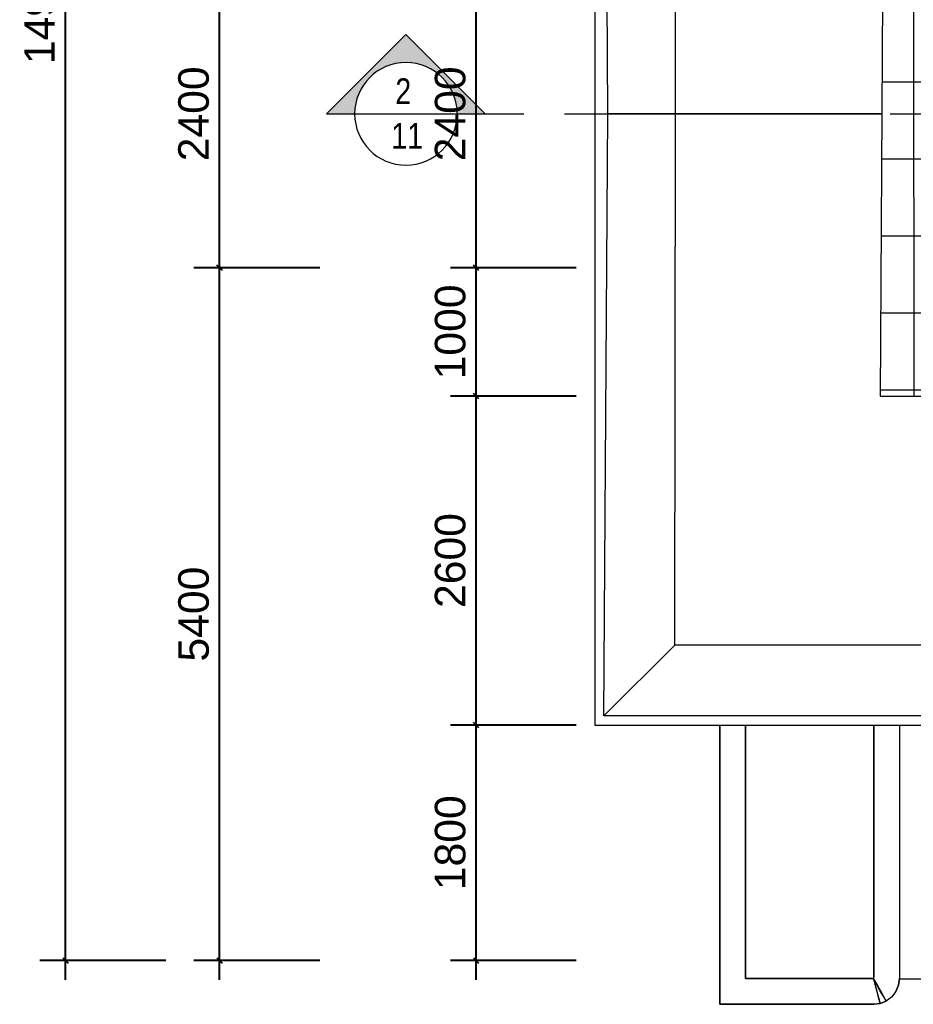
# Model space of a CAD drawing. Header units: millimetres. Extents: x -20510 to 108935, y -243239 to 20306.
# Drawn here: x -10757 to -3792, y -105342 to -97666 of the extents above; entities that cross this region are included whole.
import ezdxf

# ---------------------------------------------------------------- set-up
doc = ezdxf.new("R2010")
doc.units = ezdxf.units.MM
doc.linetypes.add('Abgebrochen', pattern=[714.375, 476.25, -238.125])
doc.linetypes.add('Aligning Line', pattern=[635, 317.5, -317.5])
for name, color, linetype, lineweight in [('A-ANNO-DIMS', 1, 'Continuous', 9), ('A-FLOR', 7, 'Continuous', 9), ('A-FLOR-PATT', 8, 'Continuous', 9), ('G-ANNO-SYMB', 6, 'Abgebrochen', 9), ('G-IMPT', 8, 'Continuous', 9)]:
    doc.layers.add(name, color=color, linetype=linetype, lineweight=lineweight)
doc.styles.add('Arial', font='arial.ttf', dxfattribs={"width": 0.8, "height": 250})
doc.styles.add('Arial_5', font='arial.ttf', dxfattribs={"height": 238.125})
doc.dimstyles.new('SecretInternalLinAngDimStyle5p4736185', dxfattribs={"dimscale": 304.8, "dimtxt": 242.94927, "dimasz": 0.130208, "dimexe": 0.656168, "dimexo": 0.0625, "dimgap": 0.260417, "dimtad": 1, "dimdec": 0, "dimrnd": 100, "dimzin": 0, "dimdsep": 46, "dimtxsty": 'Arial_5', "dimblk1": 'OBLIQUE', "dimblk2": 'OBLIQUE', "dimsah": 1, "dimcen": 0.09, "dimdle": 0.492126, "dimazin": 0, "dimtfac": 1, "dimtdec": 4, "dimtix": 1, "dimtmove": 0, "dimatfit": 3, "dimfxl": 2.624672, "dimfxlon": 1, "dimtvp": 1, "dimtolj": 1, "dimtzin": 0, "dimarcsym": 2})

# ---------------------------------------------------------------- blocks, each defined once
blk = doc.blocks.new('Mat_Tien_3dsMax - Sync_3dsMax_To_Revit-2401403-04_MẶT BẰNG TẦNG 4')
at = {"layer": 'G-IMPT'}
for p, q in [((-6674.1, 4764.5), (-6674.1, 0)), ((-6574.1, 0), (-6603.4, 4693.8)), ((-6045.1, 0), (-6051.8, 4142.2)), ((-6674.1, 0), (-6574.1, 0)), ((-6045.1, 0), (-6574.1, 0)), ((-4437.9, 0), (-6045.1, 0)), ((-6674.1, 0), (-6674.1, -4764.5)), ((-6674.1, 0), (-6574.1, 0)), ((-6603.4, -4693.8), (-6574.1, 0)), ((-6574.1, 0), (-6045.1, 0)), ((-6051.8, -4142.2), (-6045.1, 0)), ((-6045.1, 0), (-4437.9, 0)), ((-6051.8, -4142.2), (-6603.4, -4693.8)), ((-300, -4142.4), (-6051.8, -4142.2)), ((50, -4693.8), (-6603.4, -4693.8)), ((-6674.1, -4764.5), (50, -4764.5)), ((-5700, -4764.5), (-5700, -6941.8)), ((-5700, -6941.8), (-5700, -4764.5)), ((-5500, -4764.5), (-5500, -6741.8)), ((-5500, -6741.8), (-5500, -4764.5)), ((-4500, -6726.5), (-4500, -4764.5)), ((-4500, -4764.5), (-4500, -6726.5)), ((-4300, -4764.5), (-4300, -6741.8)), ((-4300, -4764.5), (-4300, -6742)), ((-5500, -6741.8), (-4512.6, -6741.8)), ((-4512.6, -6741.8), (-5500, -6741.8)), ((-4512.6, -6741.8), (-4501.1, -6740.3)), ((-4512.6, -6741.8), (-4501.1, -6740.3)), ((-4504.8, -6742.5), (-4503.1, -6740.3)), ((-4503.1, -6740.3), (-4504.8, -6742.5)), ((-4503.2, -6741.2), (-4504.8, -6742.5)), ((-4501.1, -6740.3), (-4503.2, -6741.2)), ((-4503.1, -6740.3), (-4501.6, -6736.7)), ((-4501.6, -6736.7), (-4503.1, -6740.3)), ((-4501.6, -6736.7), (-4500, -6726.5)), ((-4500, -6726.5), (-4501.6, -6736.7)), ((-4307.9, -6792.9), (-4300, -6741.8)), ((-4300, -6741.8), (-4307.9, -6792.9)), ((-4300, -6742), (-800, -6742)), ((-4329.6, -6842.7), (-4307.9, -6792.9)), ((-4307.9, -6792.9), (-4329.6, -6842.7)), ((-4362.5, -6885.5), (-4403.7, -6916.8)), ((-4362.5, -6885.5), (-4403.7, -6916.8)), ((-4329.6, -6842.7), (-4362.5, -6885.5)), ((-4329.6, -6842.7), (-4362.5, -6885.5)), ((-5700, -6941.8), (-4500, -6941.8)), ((-4500, -6941.8), (-5700, -6941.8)), ((-4500, -6941.8), (-4450.4, -6935.5)), ((-4450.4, -6935.5), (-4500, -6941.8)), ((-4450.4, -6935.5), (-4403.7, -6916.8)), ((-4403.7, -6916.8), (-4450.4, -6935.5))]:
    blk.add_line(p, q, dxfattribs=at)
at = {"layer": 'G-IMPT', "flags": 128}
for points in [[(-4503.2, -6741.2), (-4503.6, -6741.5), (-4504, -6741.8), (-4504.4, -6742.1), (-4504.8, -6742.5)], [(-4503.2, -6741.2), (-4503.6, -6741.5), (-4504, -6741.8), (-4504.4, -6742.1), (-4504.8, -6742.5)], [(-4503.2, -6741.2), (-4503.6, -6741.5), (-4504, -6741.8), (-4504.4, -6742.1), (-4504.8, -6742.5)], [(-4504.8, -6742.5), (-4504.4, -6742.1), (-4504, -6741.8), (-4503.6, -6741.5), (-4503.2, -6741.2)], [(-4502.1, -6745.3), (-4502.8, -6744.6), (-4503.5, -6743.9), (-4504.1, -6743.2), (-4504.8, -6742.5)], [(-4504.8, -6742.5), (-4504.2, -6742.8), (-4503.6, -6743.1), (-4503, -6743.5), (-4502.5, -6743.8)], [(-4504.8, -6742.5), (-4504.2, -6742.8), (-4503.6, -6743.1), (-4503, -6743.5), (-4502.5, -6743.8)], [(-4504.8, -6742.5), (-4504.1, -6743.2), (-4503.5, -6743.9), (-4502.8, -6744.6), (-4502.1, -6745.3)], [(-4502.1, -6745.3), (-4502.8, -6744.6), (-4503.5, -6743.9), (-4504.1, -6743.2), (-4504.8, -6742.5)], [(-4504.8, -6742.5), (-4504.2, -6742.8), (-4503.6, -6743.1), (-4503, -6743.5), (-4502.5, -6743.8)], [(-4502.1, -6745.3), (-4502.8, -6744.6), (-4503.5, -6743.9), (-4504.1, -6743.2), (-4504.8, -6742.5)], [(-4504.8, -6742.5), (-4503.9, -6744.1), (-4502.9, -6745.7), (-4502, -6747.4), (-4501.1, -6749)], [(-4501.1, -6740.3), (-4501.6, -6740.5), (-4502.1, -6740.7), (-4502.6, -6741), (-4503.2, -6741.2)], [(-4503.2, -6741.2), (-4502.6, -6741), (-4502.1, -6740.7), (-4501.6, -6740.5), (-4501.1, -6740.3)], [(-4501.3, -6744.5), (-4501.8, -6743.7), (-4502.2, -6742.8), (-4502.7, -6742), (-4503.2, -6741.2)], [(-4503.2, -6741.2), (-4503, -6741.8), (-4502.8, -6742.5), (-4502.6, -6743.2), (-4502.5, -6743.8)], [(-4502.5, -6743.8), (-4502.6, -6743.2), (-4502.8, -6742.5), (-4503, -6741.8), (-4503.2, -6741.2)], [(-4501.3, -6744.5), (-4501.8, -6743.7), (-4502.2, -6742.8), (-4502.7, -6742), (-4503.2, -6741.2)], [(-4503.2, -6741.2), (-4503, -6741.8), (-4502.8, -6742.5), (-4502.6, -6743.2), (-4502.5, -6743.8)], [(-4501.3, -6744.5), (-4501.8, -6743.7), (-4502.2, -6742.8), (-4502.7, -6742), (-4503.2, -6741.2)], [(-4502.5, -6743.8), (-4502.6, -6743.2), (-4502.8, -6742.5), (-4503, -6741.8), (-4503.2, -6741.2)], [(-4503.2, -6741.2), (-4502.7, -6742), (-4502.2, -6742.8), (-4501.8, -6743.7), (-4501.3, -6744.5)], [(-4502.5, -6743.8), (-4502.4, -6744.2), (-4502.3, -6744.5), (-4502.2, -6744.9), (-4502.1, -6745.3)], [(-4502.5, -6743.8), (-4502.2, -6744), (-4501.9, -6744.2), (-4501.6, -6744.3), (-4501.3, -6744.5)], [(-4502.5, -6743.8), (-4502.4, -6744.2), (-4502.3, -6744.5), (-4502.2, -6744.9), (-4502.1, -6745.3)], [(-4502.5, -6743.8), (-4502.2, -6744), (-4501.9, -6744.2), (-4501.6, -6744.3), (-4501.3, -6744.5)], [(-4502.1, -6745.3), (-4502.2, -6744.9), (-4502.3, -6744.5), (-4502.4, -6744.2), (-4502.5, -6743.8)], [(-4502.5, -6743.8), (-4502.2, -6744), (-4501.9, -6744.2), (-4501.6, -6744.3), (-4501.3, -6744.5)], [(-4502.1, -6745.3), (-4502.2, -6744.9), (-4502.3, -6744.5), (-4502.4, -6744.2), (-4502.5, -6743.8)], [(-4502.5, -6743.8), (-4502.2, -6744), (-4501.9, -6744.2), (-4501.6, -6744.3), (-4501.3, -6744.5)], [(-4502.1, -6745.3), (-4502.2, -6744.9), (-4502.3, -6744.5), (-4502.4, -6744.2), (-4502.5, -6743.8)], [(-4502.1, -6745.3), (-4501.8, -6746.2), (-4501.6, -6747.1), (-4501.3, -6748.1), (-4501.1, -6749)], [(-4499.3, -6748.1), (-4500, -6747.4), (-4500.7, -6746.7), (-4501.4, -6746), (-4502.1, -6745.3)], [(-4502.1, -6745.3), (-4501.8, -6746.2), (-4501.6, -6747.1), (-4501.3, -6748.1), (-4501.1, -6749)], [(-4499.3, -6748.1), (-4500, -6747.4), (-4500.7, -6746.7), (-4501.4, -6746), (-4502.1, -6745.3)], [(-4501.1, -6749), (-4501.3, -6748.1), (-4501.6, -6747.1), (-4501.8, -6746.2), (-4502.1, -6745.3)], [(-4501.1, -6749), (-4501.3, -6748.1), (-4501.6, -6747.1), (-4501.8, -6746.2), (-4502.1, -6745.3)], [(-4502.1, -6745.3), (-4501.4, -6746), (-4500.7, -6746.7), (-4500, -6747.4), (-4499.3, -6748.1)], [(-4499.3, -6748.1), (-4500, -6747.4), (-4500.7, -6746.7), (-4501.4, -6746), (-4502.1, -6745.3)], [(-4499.3, -6748.1), (-4500, -6747.4), (-4500.7, -6746.7), (-4501.4, -6746), (-4502.1, -6745.3)], [(-4499.3, -6748.1), (-4499.8, -6747.2), (-4500.3, -6746.3), (-4500.8, -6745.4), (-4501.3, -6744.5)], [(-4501.3, -6744.5), (-4500.8, -6745.4), (-4500.3, -6746.3), (-4499.8, -6747.2), (-4499.3, -6748.1)], [(-4501.3, -6744.5), (-4500.8, -6745.4), (-4500.3, -6746.3), (-4499.8, -6747.2), (-4499.3, -6748.1)], [(-4501.3, -6744.5), (-4500.8, -6745.4), (-4500.3, -6746.3), (-4499.8, -6747.2), (-4499.3, -6748.1)], [(-4501.1, -6749), (-4488.4, -6795.6), (-4475.7, -6842.2), (-4463.1, -6888.9), (-4450.4, -6935.5)], [(-4501.1, -6749), (-4488.4, -6795.6), (-4475.7, -6842.2), (-4463.1, -6888.9), (-4450.4, -6935.5)], [(-4403.7, -6916.8), (-4428, -6874.8), (-4452.4, -6832.9), (-4476.7, -6790.9), (-4501.1, -6749)], [(-4498.9, -6748.8), (-4499, -6748.6), (-4499.1, -6748.4), (-4499.2, -6748.2), (-4499.3, -6748.1)], [(-4498.9, -6748.8), (-4499, -6748.6), (-4499.1, -6748.4), (-4499.2, -6748.2), (-4499.3, -6748.1)], [(-4499.3, -6748.1), (-4499.2, -6748.2), (-4499.1, -6748.4), (-4499, -6748.6), (-4498.9, -6748.8)], [(-4450.4, -6935.5), (-4462.6, -6888.8), (-4474.7, -6842.1), (-4486.8, -6795.5), (-4498.9, -6748.8)], [(-4403.7, -6916.8), (-4427.5, -6874.8), (-4451.3, -6832.8), (-4475.1, -6790.8), (-4498.9, -6748.8)], [(-4498.9, -6748.8), (-4475.1, -6790.8), (-4451.3, -6832.8), (-4427.5, -6874.8), (-4403.7, -6916.8)]]:
    blk.add_lwpolyline(points, dxfattribs=at)
blk = doc.blocks.new('Mat_Tien_3dsMax - Mat_Tien_3dsMax-2387879-04_MẶT BẰNG TẦNG 4')
blk.add_blockref('Mat_Tien_3dsMax - Sync_3dsMax_To_Revit-2401403-04_MẶT BẰNG TẦNG 4', (0, 0))
blk = doc.blocks.new('Section - CAT DUNG-122916-04_MẶT BẰNG TẦNG 4')
at = {"layer": 'G-ANNO-SYMB', "linetype": 'Continuous'}
h = blk.add_hatch(color=256, dxfattribs=at)
edge = h.paths.add_edge_path()
edge.add_line((0.181, 0), (-2, 0))
edge.add_arc((-6, 0), 4, 0, 90)
edge.add_arc((-6, 0), 4, 90, 180)
edge.add_line((-10, 0), (-12.181, 0))
edge.add_line((-12.181, 0), (-6, 6.181))
edge.add_line((-6, 6.181), (0.181, 0))
for p, q in [((-6, 6.181), (-12.181, 0)), ((0.181, 0), (-6, 6.181)), ((-12.181, 0), (-10, 0)), ((-2, 0), (0.181, 0))]:
    blk.add_line(p, q, dxfattribs=at)
for start, end in [(360, 180), (90, 180), (0, 90), (180, 360)]:
    blk.add_arc((-6, 0), 4, start, end, dxfattribs=at)
blk = doc.blocks.new('_Oblique')
at = {"color": 0, "linetype": 'ByBlock', "lineweight": -2}
blk.add_line((-0.5, -0.5), (0.5, 0.5), dxfattribs=at)
blk = doc.blocks.new('DIMBLOCK103-04_MẶT BẰNG TẦNG 4')
at = {"layer": 'A-ANNO-DIMS', "color": 0, "lineweight": -2, "transparency": 16777216}
for p, q in [((-10400, -105150), (-10400, -89950)), ((-9619.1, -90100), (-10600, -90100)), ((-9619.1, -105000), (-10600, -105000))]:
    blk.add_line(p, q, dxfattribs=at)
at = {"layer": 'Defpoints', "color": 0, "transparency": 16777216}
for p in [(-10400, -90100), (-9600, -90100), (-9600, -105000)]:
    blk.add_point(p, dxfattribs=at)
at = {"layer": 'A-ANNO-DIMS', "color": 0, "lineweight": -2, "transparency": 16777216, "xscale": 39.6875, "yscale": 39.6875, "zscale": 39.6875}
for p, rotation in [((-10400, -90100), 90), ((-10400, -105000), 270)]:
    blk.add_blockref('_Oblique', p, dxfattribs=dict(at, rotation=rotation))
at = {"layer": 'A-ANNO-DIMS', "color": 0, "transparency": 16777216, "insert": (-10601, -97550), "char_height": 238.12, "width": 1098.878, "attachment_point": 5, "rotation": 90, "style": 'Arial_5'}
blk.add_mtext('\\A1;14900', dxfattribs=at)
blk = doc.blocks.new('DIMBLOCK104-04_MẶT BẰNG TẦNG 4')
at = {"layer": 'A-ANNO-DIMS', "color": 0, "lineweight": -2, "transparency": 16777216}
for p, q in [((-9200, -105150), (-9200, -99450)), ((-8419.1, -99600), (-9400, -99600)), ((-8419.1, -105000), (-9400, -105000))]:
    blk.add_line(p, q, dxfattribs=at)
at = {"layer": 'Defpoints', "color": 0, "transparency": 16777216}
for p in [(-9200, -99600), (-8400, -99600), (-8400, -105000)]:
    blk.add_point(p, dxfattribs=at)
at = {"layer": 'A-ANNO-DIMS', "color": 0, "lineweight": -2, "transparency": 16777216, "xscale": 39.6875, "yscale": 39.6875, "zscale": 39.6875}
for p, rotation in [((-9200, -99600), 90), ((-9200, -105000), 270)]:
    blk.add_blockref('_Oblique', p, dxfattribs=dict(at, rotation=rotation))
at = {"layer": 'A-ANNO-DIMS', "color": 0, "transparency": 16777216, "insert": (-9401, -102300), "char_height": 238.12, "width": 879.103, "attachment_point": 5, "rotation": 90, "style": 'Arial_5'}
blk.add_mtext('\\A1;5400', dxfattribs=at)
blk = doc.blocks.new('DIMBLOCK105-04_MẶT BẰNG TẦNG 4')
at = {"layer": 'A-ANNO-DIMS', "color": 0, "lineweight": -2, "transparency": 16777216}
for p, q in [((-9200, -99750), (-9200, -97050)), ((-8419.1, -97200), (-9400, -97200)), ((-8419.1, -99600), (-9400, -99600))]:
    blk.add_line(p, q, dxfattribs=at)
at = {"layer": 'Defpoints', "color": 0, "transparency": 16777216}
for p in [(-9200, -97200), (-8400, -97200), (-8400, -99600)]:
    blk.add_point(p, dxfattribs=at)
at = {"layer": 'A-ANNO-DIMS', "color": 0, "lineweight": -2, "transparency": 16777216, "xscale": 39.6875, "yscale": 39.6875, "zscale": 39.6875}
for p, rotation in [((-9200, -97200), 90), ((-9200, -99600), 270)]:
    blk.add_blockref('_Oblique', p, dxfattribs=dict(at, rotation=rotation))
at = {"layer": 'A-ANNO-DIMS', "color": 0, "transparency": 16777216, "insert": (-9401, -98400), "char_height": 238.12, "width": 879.103, "attachment_point": 5, "rotation": 90, "style": 'Arial_5'}
blk.add_mtext('\\A1;2400', dxfattribs=at)
blk = doc.blocks.new('DIMBLOCK108-04_MẶT BẰNG TẦNG 4')
at = {"layer": 'A-ANNO-DIMS', "color": 0, "lineweight": -2, "transparency": 16777216}
for p, q in [((-7200, -105150), (-7200, -103014.5)), ((-6419.1, -103164.5), (-7400, -103164.5)), ((-6419.1, -105000), (-7400, -105000))]:
    blk.add_line(p, q, dxfattribs=at)
at = {"layer": 'Defpoints', "color": 0, "transparency": 16777216}
for p in [(-7200, -103164.5), (-6400, -103164.5), (-6400, -105000)]:
    blk.add_point(p, dxfattribs=at)
at = {"layer": 'A-ANNO-DIMS', "color": 0, "lineweight": -2, "transparency": 16777216, "xscale": 39.6875, "yscale": 39.6875, "zscale": 39.6875}
for p, rotation in [((-7200, -103164.5), 90), ((-7200, -105000), 270)]:
    blk.add_blockref('_Oblique', p, dxfattribs=dict(at, rotation=rotation))
at = {"layer": 'A-ANNO-DIMS', "color": 0, "transparency": 16777216, "insert": (-7401, -104082.2), "char_height": 238.12, "width": 879.103, "attachment_point": 5, "rotation": 90, "style": 'Arial_5'}
blk.add_mtext('\\A1;1800', dxfattribs=at)
blk = doc.blocks.new('DIMBLOCK109-04_MẶT BẰNG TẦNG 4')
at = {"layer": 'A-ANNO-DIMS', "color": 0, "lineweight": -2, "transparency": 16777216}
for p, q in [((-7200, -103314.5), (-7200, -100450)), ((-6419.1, -100600), (-7400, -100600)), ((-6419.1, -103164.5), (-7400, -103164.5))]:
    blk.add_line(p, q, dxfattribs=at)
at = {"layer": 'Defpoints', "color": 0, "transparency": 16777216}
for p in [(-7200, -100600), (-6400, -100600), (-6400, -103164.5)]:
    blk.add_point(p, dxfattribs=at)
at = {"layer": 'A-ANNO-DIMS', "color": 0, "lineweight": -2, "transparency": 16777216, "xscale": 39.6875, "yscale": 39.6875, "zscale": 39.6875}
for p, rotation in [((-7200, -100600), 90), ((-7200, -103164.5), 270)]:
    blk.add_blockref('_Oblique', p, dxfattribs=dict(at, rotation=rotation))
at = {"layer": 'A-ANNO-DIMS', "color": 0, "transparency": 16777216, "insert": (-7401, -101882.2), "char_height": 238.12, "width": 879.103, "attachment_point": 5, "rotation": 90, "style": 'Arial_5'}
blk.add_mtext('\\A1;2600', dxfattribs=at)
blk = doc.blocks.new('DIMBLOCK110-04_MẶT BẰNG TẦNG 4')
at = {"layer": 'A-ANNO-DIMS', "color": 0, "lineweight": -2, "transparency": 16777216}
for p, q in [((-7200, -100750), (-7200, -99450)), ((-6419.1, -99600), (-7400, -99600)), ((-6419.1, -100600), (-7400, -100600))]:
    blk.add_line(p, q, dxfattribs=at)
at = {"layer": 'Defpoints', "color": 0, "transparency": 16777216}
for p in [(-7200, -99600), (-6400, -99600), (-6400, -100600)]:
    blk.add_point(p, dxfattribs=at)
at = {"layer": 'A-ANNO-DIMS', "color": 0, "lineweight": -2, "transparency": 16777216, "xscale": 39.6875, "yscale": 39.6875, "zscale": 39.6875}
for p, rotation in [((-7200, -99600), 90), ((-7200, -100600), 270)]:
    blk.add_blockref('_Oblique', p, dxfattribs=dict(at, rotation=rotation))
at = {"layer": 'A-ANNO-DIMS', "color": 0, "transparency": 16777216, "insert": (-7401, -100100), "char_height": 238.12, "width": 879.103, "attachment_point": 5, "rotation": 90, "style": 'Arial_5'}
blk.add_mtext('\\A1;1000', dxfattribs=at)
blk = doc.blocks.new('DIMBLOCK111-04_MẶT BẰNG TẦNG 4')
at = {"layer": 'A-ANNO-DIMS', "color": 0, "lineweight": -2, "transparency": 16777216}
for p, q in [((-7200, -99750), (-7200, -97050)), ((-6419.1, -97200), (-7400, -97200)), ((-6419.1, -99600), (-7400, -99600))]:
    blk.add_line(p, q, dxfattribs=at)
at = {"layer": 'Defpoints', "color": 0, "transparency": 16777216}
for p in [(-7200, -97200), (-6400, -97200), (-6400, -99600)]:
    blk.add_point(p, dxfattribs=at)
at = {"layer": 'A-ANNO-DIMS', "color": 0, "lineweight": -2, "transparency": 16777216, "xscale": 39.6875, "yscale": 39.6875, "zscale": 39.6875}
for p, rotation in [((-7200, -97200), 90), ((-7200, -99600), 270)]:
    blk.add_blockref('_Oblique', p, dxfattribs=dict(at, rotation=rotation))
at = {"layer": 'A-ANNO-DIMS', "color": 0, "transparency": 16777216, "insert": (-7401, -98400), "char_height": 238.12, "width": 879.103, "attachment_point": 5, "rotation": 90, "style": 'Arial_5'}
blk.add_mtext('\\A1;2400', dxfattribs=at)

msp = doc.modelspace()

# ---------------------------------------------------------------- hatches: boundary and pattern name
at = {"layer": 'A-FLOR-PATT'}
h = msp.add_hatch(dxfattribs=at)
h.set_pattern_fill('FP_6', color=256, style=0, pattern_type=2)
h.set_pattern_definition([(0.0043, (16612.5, -97550.4), (-0.045, 600), []), (90.004, (16612.5, -97550.4), (-600, -0.042), [])])
h.paths.add_polyline_path([(450, -105100.9), (825, -105100.8), (825, -104951), (650, -104951), (650, -105100), (450, -105100), (450, -104900), (574, -104900), (574, -104750), (450, -104750), (450, -105100)])
h.paths.add_polyline_path([(1925, -105100.8), (2025, -105100.7), (2025, -105001), (1925, -105001)])
h.paths.add_polyline_path([(3125, -105100.7), (3225, -105100.7), (3225, -105001), (3125, -105001)])
h.paths.add_polyline_path([(4250, -105100.6), (11550, -105100), (11550, -99700), (8150, -99700), (8150, -99750), (7950, -99750), (7950, -99700), (7270, -99700), (7270, -99500), (12580, -99500), (12580, -99700), (11750, -99700), (11750, -104900), (22350, -104900), (22350, -99700), (22250, -99700), (22250, -99500), (23080, -99500), (23080, -99700), (22550, -99700), (22550, -104900), (25950, -104900), (25950, -99700), (24080, -99700), (24080, -99500), (31170, -99500), (31170, -99700), (29750, -99700), (29750, -99750), (29550, -99750), (29550, -99700), (26150, -99700), (26150, -105099), (32150, -105098.5), (32150, -105006), (32250, -105006), (32251.1, -105098.5), (33450, -105098.4), (33450, -105006), (33550, -105006), (33550, -104901), (37250, -104900), (37250, -104750), (37025, -104750), (37025, -104650), (37050, -104650), (37050, -101600), (37150, -101600), (37150, -102450), (37254.9, -102450), (37260.1, -99700), (37250, -99700), (37250, -99750), (37050, -99750), (37050, -99700), (33450, -99700), (33450, -99750), (33250, -99750), (33250, -99700), (32570, -99700), (32570, -99500), (37050, -99500), (37050, -97300), (33220, -97300), (33220, -97100), (33250, -97100), (33249.6, -94962.3), (33229.6, -94959.1), (33218.4, -94955.4), (33204.2, -94946.2), (33198.9, -94942), (33189.7, -94931.5), (33179.7, -94912.4), (33176.2, -94900.8), (33175.2, -94881.6), (33178.7, -94864.4), (33184.8, -94850.1), (33194.5, -94837.3), (33205.5, -94827), (33218.9, -94818.1), (33218.9, -93025.5), (33250, -93025.5), (33250, -90200), (29750, -90200), (29750, -93701.8), (29781.1, -93694.4), (30299.2, -93452.8), (30346.5, -93258.4), (30478.5, -93541.6), (30525.8, -93347.2), (31075, -93091.1), (31075, -93095.7), (31094.6, -93091.1), (31094.6, -93093.6), (31105.3, -93091.1), (31105.3, -94819.4), (31123.5, -94831.6), (31135.5, -94845.3), (31143.7, -94858.9), (31147.7, -94877.9), (31148.6, -94897.5), (31142.7, -94915.7), (31133.9, -94933), (31119.1, -94947.4), (31102.8, -94955.6), (31090, -94960.8), (31074.6, -94961.5), (31053.8, -94959), (31043.9, -94955.6), (31025.7, -94943.4), (31013.7, -94929.7), (31005.5, -94916.1), (31000.6, -94900), (29823, -94900), (29819.5, -94916.1), (29809.4, -94932.8), (29795.4, -94947.1), (29779.1, -94956.8), (29765.8, -94960.5), (29750, -94961.5), (29750, -97100), (32220, -97100), (32220, -97300), (29540, -97300), (29540, -97100), (29550, -97100), (29550, -91900), (23000, -91900), (23000, -92900), (22550, -92900), (22550, -97100), (25950, -97100), (25950, -97050), (26150, -97050), (26150, -97100), (28540, -97100), (28540, -97300), (22340, -97300), (22340, -97100), (22350, -97100), (22350, -92900), (19900, -92900), (19900, -91900), (15350, -91900), (15350, -97100), (18750, -97100), (18750, -97050), (18950, -97050), (18950, -97100), (21340, -97100), (21340, -97300), (15140, -97300), (15140, -97100), (15150, -97100), (15150, -91900), (8150, -91900), (8150, -97100), (11550, -97100), (11550, -97050), (11750, -97050), (11750, -97100), (14140, -97100), (14140, -97300), (6270, -97300), (6270, -97100), (7950, -97100), (7949.6, -94962.3), (7929.6, -94959.1), (7918.4, -94955.4), (7907.3, -94948.4), (7898.9, -94942), (7889.7, -94931.5), (7879.7, -94912.4), (7876.1, -94900), (7875.2, -94881.6), (7878.7, -94864.4), (7884.8, -94850.1), (7894.5, -94837.3), (7905.5, -94827), (7918.9, -94818.1), (7918.9, -93025.5), (7950, -93025.5), (7950, -90200), (4450, -90200), (4450, -97100), (5270, -97100), (5270, -97300), (450, -97300), (450, -97050), (650, -97050), (650, -97100), (4250, -97100), (4250, -91700.8), (4225, -91700.8), (4225, -91899), (675, -91899), (675, -92150), (650, -92150), (650, -94700), (450, -94700), (450, -96200), (-4025.9, -96200), (-4050, -100600), (450, -100600), (450, -102100), (650, -102100), (650, -104650), (675, -104650), (675, -104851), (925, -104851), (925, -104901), (4225, -104901), (4225, -104956), (4250, -104956), (4250, -105100)])
h.paths.add_polyline_path([(34550, -105098.3), (34650, -105098.3), (34650, -105001), (34550, -105001)])
h.paths.add_polyline_path([(35750, -105098.2), (35850, -105098.2), (35850, -105001), (35750, -105001)])
h.paths.add_polyline_path([(36950, -105098.2), (37050, -105098.1), (37050, -105000), (36950, -105000)])
h.paths.add_polyline_path([(37250.8, -104650), (37252.5, -103750), (37250, -103750), (37250, -104650)])
h.paths.add_polyline_path([(37252.7, -103650), (37252.9, -103550), (37150, -103550), (37150, -103650), (37250, -103650)])
h.paths.add_polyline_path([(450, -103650), (550, -103650), (550, -103550), (450, -103550), (450, -103625.1)])
h.paths.add_polyline_path([(37250, -103450), (37253.1, -103450), (37254.7, -102550), (37250, -102550), (37250, -102750.1)])
h.paths.add_polyline_path([(450, -103450), (450, -103450), (450, -102750.1)])
h.paths.add_polyline_path([(450, -102450), (550, -102450), (550, -102200), (450, -102200), (450, -102450)])
h.paths.add_polyline_path([(4450, -99750), (4250, -99750), (4250, -99700), (650, -99700), (650, -99750), (450, -99750), (450, -99500), (5870, -99500), (5870, -99700), (4450, -99700)])
h.paths.add_polyline_path([(18950, -99750), (18750, -99750), (18750, -99700), (15350, -99700), (15350, -99750), (15150, -99750), (15150, -99700), (13980, -99700), (13980, -99500), (20850, -99500), (20850, -99700), (18950, -99700)])
h.paths.add_polyline_path([(37250, -99500), (37260.4, -99500), (37264.5, -97300), (37250, -97300), (37250, -99249.9)])
h.paths.add_polyline_path([(37255.3, -97100), (37264.9, -97100), (37269.7, -94530), (37250, -94530), (37250, -97100)])
h.paths.add_polyline_path([(35110.6, -97100), (37050, -97100), (37050, -97097.4), (35000, -97097.4), (35000, -96548.3), (34650, -96548.3), (34650, -97100), (35000.7, -97100)])
h.paths.add_polyline_path([(34084, -97100), (34550, -97100), (34550, -96500), (34650, -96500), (34650, -95700), (34550, -95700), (34550, -95600), (34350, -95600), (34350, -95500), (37050, -95500), (37050, -95498.3), (33450, -95498.3), (33450.7, -95500), (33550, -95500), (33550, -95600), (33450, -95600), (33450, -97100)])
h.paths.add_polyline_path([(6625.4, -94962.3), (6603.7, -94958.8), (6589.2, -94952.6), (6578, -94945), (6567.3, -94934), (6558, -94919.4), (6553.1, -94905.6), (6550.7, -94887.5), (6552.7, -94870.1), (6559.3, -94854.2), (6569.7, -94838.2), (6580.4, -94828.6), (6594.7, -94819.2), (6594.7, -93025.5), (6656.1, -93025.5), (6656.9, -94819.6), (6672.8, -94830), (6683.5, -94841), (6692.8, -94855.6), (6697.7, -94869.4), (6700.1, -94887.5), (6698.1, -94904.9), (6691.5, -94920.8), (6681.1, -94936.8), (6674, -94943.8), (6655.8, -94955.8), (6641, -94960.5), (6634, -94961.3)])
h.paths.add_polyline_path([(31925.4, -94962.3), (31903.7, -94958.8), (31889.2, -94952.6), (31878, -94945), (31867.3, -94934), (31858, -94919.4), (31853.1, -94905.6), (31850.7, -94887.5), (31852.7, -94870.1), (31859.3, -94854.2), (31869.7, -94838.2), (31880.4, -94828.6), (31894.7, -94819.2), (31894.7, -93025.5), (31956.1, -93025.5), (31956.9, -94819.6), (31972.8, -94830), (31983.5, -94841), (31992.8, -94855.6), (31997.7, -94869.4), (32000.1, -94887.5), (31998.1, -94904.9), (31991.5, -94920.8), (31981.1, -94936.8), (31974, -94943.8), (31955.8, -94955.8), (31941, -94960.5)])
h.paths.add_polyline_path([(550, -94600), (550, -94350), (450, -94350), (450, -94600)])
h.paths.add_polyline_path([(37269.9, -94430), (37275, -91699.9), (37250, -91700), (37250, -94430), (37255.3, -94430)])
h.paths.add_polyline_path([(550, -93250), (550, -93150), (450, -93150), (450, -93250)])
h.paths.add_polyline_path([(450, -93050), (450, -93050), (450, -92249.6)])
h.paths.add_polyline_path([(575, -92050), (575, -91900), (450, -91900), (450, -91700), (650, -91700), (650, -91799), (825, -91799), (825, -91699.3), (450, -91700), (450, -92050)])
h.paths.add_polyline_path([(3125, -91799), (3225, -91799), (3225, -91700.3), (3125, -91700.3)])
h.paths.add_polyline_path([(2025, -91799), (2025, -91699.8), (1925, -91699.8), (1925, -91799)])
h.paths.add_polyline_path([(9374.5, -91700), (29550, -91699.1), (29550, -91699.1), (8150, -91698.3), (8150, -91700), (8838, -91700)])
h.paths.add_polyline_path([(4250, -91699.9), (4250, -90000), (4250, -90000), (4250, -91699.9)])

# ---------------------------------------------------------------- linework, layer by layer
at = {"layer": 'A-FLOR'}
for p, q in [((-4025.9, -96200), (-4050, -100600)), ((-4050, -100600), (450, -100600))]:
    msp.add_line(p, q, dxfattribs=at)
at = {"layer": 'G-ANNO-SYMB', "linetype": 'Continuous'}
msp.add_line((-8146.6, -98400), (-7346.6, -98400), dxfattribs=at)
at = {"layer": 'G-ANNO-SYMB', "linetype": 'Aligning Line'}
msp.add_line((-7146.6, -98400), (41465.8, -98400), dxfattribs=at)

# ---------------------------------------------------------------- block references
at = {"layer": 'G-ANNO-SYMB', "linetype": 'Continuous', "xscale": 99.99999999999991, "yscale": 99.99999999999991, "zscale": 99.99999999999991}
msp.add_blockref('Section - CAT DUNG-122916-04_MẶT BẰNG TẦNG 4', (-7146.6, -98400), dxfattribs=at)
at = {"layer": 'G-IMPT'}
msp.add_blockref('Mat_Tien_3dsMax - Mat_Tien_3dsMax-2387879-04_MẶT BẰNG TẦNG 4', (400, -98400), dxfattribs=at)

# ---------------------------------------------------------------- dimensions: what is measured, and where the dimension line sits
at = {"layer": 'A-ANNO-DIMS'}
for base, p1, p2, override, picture, middle in [((-10400, -90100), (-9600, -105000), (-9600, -90100), {"dimpost": '<>', "dimfxl": 14900}, 'DIMBLOCK103-04_MẶT BẰNG TẦNG 4', (-10601, -97550)), ((-9200, -97200), (-8400, -99600), (-8400, -97200), {"dimpost": '<>', "dimfxl": 2400}, 'DIMBLOCK105-04_MẶT BẰNG TẦNG 4', (-9401, -98400)), ((-9200, -99600), (-8400, -105000), (-8400, -99600), {"dimpost": '<>', "dimfxl": 5400}, 'DIMBLOCK104-04_MẶT BẰNG TẦNG 4', (-9401, -102300)), ((-7200, -99600), (-6400, -100600), (-6400, -99600), {"dimpost": '<>', "dimfxl": 999.99556}, 'DIMBLOCK110-04_MẶT BẰNG TẦNG 4', (-7401, -100100)), ((-7200, -100599.9956), (-6400, -103164.5), (-6400, -100599.9956), {"dimpost": '<>', "dimfxl": 2564.50444}, 'DIMBLOCK109-04_MẶT BẰNG TẦNG 4', (-7400.9552, -101882.2478)), ((-7200, -103164.5), (-6400, -105000), (-6400, -103164.5), {"dimpost": '<>', "dimfxl": 1835.5}, 'DIMBLOCK108-04_MẶT BẰNG TẦNG 4', (-7400.9551927, -104082.25))]:
    dim = msp.add_linear_dim(base=base, p1=p1, p2=p2, angle=90, dimstyle='SecretInternalLinAngDimStyle5p4736185', override=override, dxfattribs=at)
    dim.commit()
    dim.dimension.update_dxf_attribs({"geometry": picture, "text_midpoint": middle})

# ---------------------------------------------------------------- next in the draw order: texts
at = {"layer": 'G-ANNO-SYMB', "linetype": 'Continuous', "char_height": 200, "attachment_point": 1, "style": 'Arial', "bg_fill": 3, "box_fill_scale": 1.25, "bg_fill_color": 9, "bg_fill_true_color": 13158600, "bg_fill_transparency": 0}
for s, insert, width in [('2', (-7829.9, -98123), 153.924), ('11', (-7861, -98471.5), 307.848)]:
    msp.add_mtext(s, dxfattribs=dict(at, insert=insert, width=width))

# ---------------------------------------------------------------- next in the draw order: dimensions: what is measured, and where the dimension line sits
at = {"layer": 'A-ANNO-DIMS'}
dim = msp.add_linear_dim(base=(-7200, -97200), p1=(-6400, -99600), p2=(-6400, -97200), angle=90, dimstyle='SecretInternalLinAngDimStyle5p4736185', override={"dimpost": '<>', "dimfxl": 2400}, dxfattribs=at)
dim.commit()
dim.dimension.update_dxf_attribs({"geometry": 'DIMBLOCK111-04_MẶT BẰNG TẦNG 4', "text_midpoint": (-7401, -98400)})

doc.saveas('drawing.dxf')
